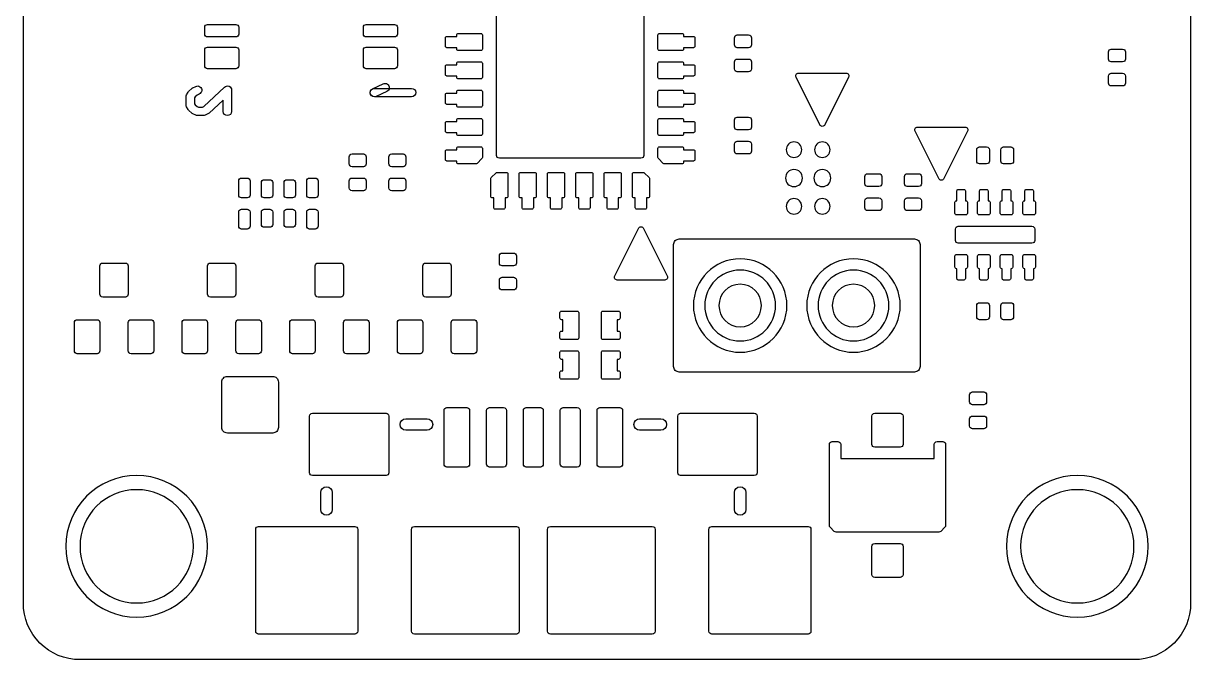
# Model space of a CAD drawing. Extents: x 0 to 20.6, y 0 to 50.
# Drawn here: x 0 to 20.6, y 0 to 11.23 of the extents above; entities that cross this region are included whole.
import ezdxf

# ---------------------------------------------------------------- set-up
doc = ezdxf.new("R2010")
doc.units = 0
for name, color, linetype in [('HOLE_1_6', 7, 'CONTINUOUS'), ('NC_Resist-B', 111, 'CONTINUOUS'), ('NC_Symbol-B', 140, 'CONTINUOUS'), ('OUTLINE', 7, 'CONTINUOUS')]:
    doc.layers.add(name, color=color, linetype=linetype)

msp = doc.modelspace()

# ---------------------------------------------------------------- linework, layer by layer
at = {"layer": 'HOLE_1_6'}
for points in [[(13.025, 6.25, 1), (12.275, 6.25, 1), (13.025, 6.25)], [(15.025, 6.25, 1), (14.275, 6.25, 1), (15.025, 6.25)], [(3, 2, 1), (1, 2, 1), (3, 2)], [(19.6, 2, 1), (17.6, 2, 1), (19.6, 2)]]:
    msp.add_lwpolyline(points, format="xyb", close=True, dxfattribs=at)
at = {"layer": 'NC_Resist-B'}
for points in [[(8.35, 11.4, -0.414214), (8.4, 11.45), (10.9, 11.45, -0.414214), (10.95, 11.4), (10.95, 8.9, -0.414214), (10.9, 8.85), (8.4, 8.85, -0.414214), (8.35, 8.9)], [(3.75, 11.21, -0.414214), (3.8, 11.16), (3.8, 11.04, -0.414214), (3.75, 10.99), (3.25, 10.99, -0.414214), (3.2, 11.04), (3.2, 11.16, -0.414214), (3.25, 11.21)], [(6.55, 11.21, -0.414214), (6.6, 11.16), (6.6, 11.04, -0.414214), (6.55, 10.99), (6.05, 10.99, -0.414214), (6, 11.04), (6, 11.16, -0.414214), (6.05, 11.21)], [(7.675, 10.75, -0.414214), (7.65, 10.775), (7.65, 10.8), (7.475, 10.8, -0.414214), (7.45, 10.825), (7.45, 10.975, -0.414214), (7.475, 11), (7.65, 11), (7.65, 11.025, -0.414214), (7.675, 11.05), (8.075, 11.05, -0.414214), (8.1, 11.025), (8.1, 10.775, -0.414214), (8.075, 10.75)], [(11.625, 11.05, -0.414214), (11.65, 11.025), (11.65, 11), (11.825, 11, -0.414214), (11.85, 10.975), (11.85, 10.825, -0.414214), (11.825, 10.8), (11.65, 10.8), (11.65, 10.775, -0.414214), (11.625, 10.75), (11.225, 10.75, -0.414214), (11.2, 10.775), (11.2, 11.025, -0.414214), (11.225, 11.05)], [(12.6, 10.8, -0.414214), (12.55, 10.85), (12.55, 10.975, -0.414214), (12.6, 11.025), (12.8, 11.025, -0.414214), (12.85, 10.975), (12.85, 10.85, -0.414214), (12.8, 10.8)], [(3.25, 10.43, -0.414214), (3.2, 10.48), (3.2, 10.76, -0.414214), (3.25, 10.81), (3.75, 10.81, -0.414214), (3.8, 10.76), (3.8, 10.48, -0.414214), (3.75, 10.43)], [(6.05, 10.43, -0.414214), (6, 10.48), (6, 10.76, -0.414214), (6.05, 10.81), (6.55, 10.81, -0.414214), (6.6, 10.76), (6.6, 10.48, -0.414214), (6.55, 10.43)], [(19.2, 10.55, -0.414214), (19.15, 10.6), (19.15, 10.725, -0.414214), (19.2, 10.775), (19.4, 10.775, -0.414214), (19.45, 10.725), (19.45, 10.6, -0.414214), (19.4, 10.55)], [(7.675, 10.25, -0.414214), (7.65, 10.275), (7.65, 10.3), (7.475, 10.3, -0.414214), (7.45, 10.325), (7.45, 10.475, -0.414214), (7.475, 10.5), (7.65, 10.5), (7.65, 10.525, -0.414214), (7.675, 10.55), (8.075, 10.55, -0.414214), (8.1, 10.525), (8.1, 10.275, -0.414214), (8.075, 10.25)], [(11.625, 10.55, -0.414214), (11.65, 10.525), (11.65, 10.5), (11.825, 10.5, -0.414214), (11.85, 10.475), (11.85, 10.325, -0.414214), (11.825, 10.3), (11.65, 10.3), (11.65, 10.275, -0.414214), (11.625, 10.25), (11.225, 10.25, -0.414214), (11.2, 10.275), (11.2, 10.525, -0.414214), (11.225, 10.55)], [(12.8, 10.6, -0.414214), (12.85, 10.55), (12.85, 10.425, -0.414214), (12.8, 10.375), (12.6, 10.375, -0.414214), (12.55, 10.425), (12.55, 10.55, -0.414214), (12.6, 10.6)], [(19.4, 10.35, -0.414214), (19.45, 10.3), (19.45, 10.175, -0.414214), (19.4, 10.125), (19.2, 10.125, -0.414214), (19.15, 10.175), (19.15, 10.3, -0.414214), (19.2, 10.35)], [(7.675, 9.75, -0.414214), (7.65, 9.775), (7.65, 9.8), (7.475, 9.8, -0.414214), (7.45, 9.825), (7.45, 9.975, -0.414214), (7.475, 10), (7.65, 10), (7.65, 10.025, -0.414214), (7.675, 10.05), (8.075, 10.05, -0.414214), (8.1, 10.025), (8.1, 9.775, -0.414214), (8.075, 9.75)], [(11.625, 10.05, -0.414214), (11.65, 10.025), (11.65, 10), (11.825, 10, -0.414214), (11.85, 9.975), (11.85, 9.825, -0.414214), (11.825, 9.8), (11.65, 9.8), (11.65, 9.775, -0.414214), (11.625, 9.75), (11.225, 9.75, -0.414214), (11.2, 9.775), (11.2, 10.025, -0.414214), (11.225, 10.05)], [(7.675, 9.25, -0.414214), (7.65, 9.275), (7.65, 9.3), (7.475, 9.3, -0.414214), (7.45, 9.325), (7.45, 9.475, -0.414214), (7.475, 9.5), (7.65, 9.5), (7.65, 9.525, -0.414214), (7.675, 9.55), (8.075, 9.55, -0.414214), (8.1, 9.525), (8.1, 9.275, -0.414214), (8.075, 9.25)], [(11.625, 9.55, -0.414214), (11.65, 9.525), (11.65, 9.5), (11.825, 9.5, -0.414214), (11.85, 9.475), (11.85, 9.325, -0.414214), (11.825, 9.3), (11.65, 9.3), (11.65, 9.275, -0.414214), (11.625, 9.25), (11.225, 9.25, -0.414214), (11.2, 9.275), (11.2, 9.525, -0.414214), (11.225, 9.55)], [(12.6, 9.35, -0.414214), (12.55, 9.4), (12.55, 9.525, -0.414214), (12.6, 9.575), (12.8, 9.575, -0.414214), (12.85, 9.525), (12.85, 9.4, -0.414214), (12.8, 9.35)], [(12.8, 9.15, -0.414214), (12.85, 9.1), (12.85, 8.975, -0.414214), (12.8, 8.925), (12.6, 8.925, -0.414214), (12.55, 8.975), (12.55, 9.1, -0.414214), (12.6, 9.15)], [(13.6, 8.8625, 1), (13.6, 9.1375, 1), (13.6, 8.8625)], [(13.9625, 9, 1), (14.2375, 9, 1), (13.9625, 9)], [(5.8, 8.7, -0.414214), (5.75, 8.75), (5.75, 8.875, -0.414214), (5.8, 8.925), (6, 8.925, -0.414214), (6.05, 8.875), (6.05, 8.75, -0.414214), (6, 8.7)], [(6.5, 8.7, -0.414214), (6.45, 8.75), (6.45, 8.875, -0.414214), (6.5, 8.925), (6.7, 8.925, -0.414214), (6.75, 8.875), (6.75, 8.75, -0.414214), (6.7, 8.7)], [(8.00732, 8.75732, -0.198927), (7.98964, 8.75), (7.675, 8.75, -0.414214), (7.65, 8.775), (7.65, 8.8), (7.475, 8.8, -0.414214), (7.45, 8.825), (7.45, 8.975, -0.414214), (7.475, 9), (7.65, 9), (7.65, 9.025, -0.414214), (7.675, 9.05), (8.075, 9.05, -0.414214), (8.1, 9.025), (8.1, 8.86036, -0.198927), (8.09268, 8.84268)], [(11.2, 9.025, -0.414214), (11.225, 9.05), (11.625, 9.05, -0.414214), (11.65, 9.025), (11.65, 9), (11.825, 9, -0.414214), (11.85, 8.975), (11.85, 8.825, -0.414214), (11.825, 8.8), (11.65, 8.8), (11.65, 8.775, -0.414214), (11.625, 8.75), (11.31036, 8.75, -0.198927), (11.29268, 8.75732), (11.20732, 8.84268, -0.198927), (11.2, 8.86036)], [(17.05, 8.8, -0.414214), (17, 8.75), (16.875, 8.75, -0.414214), (16.825, 8.8), (16.825, 9, -0.414214), (16.875, 9.05), (17, 9.05, -0.414214), (17.05, 9)], [(17.25, 9, -0.414214), (17.3, 9.05), (17.425, 9.05, -0.414214), (17.475, 9), (17.475, 8.8, -0.414214), (17.425, 8.75), (17.3, 8.75, -0.414214), (17.25, 8.8)], [(3.8, 8.45, -0.414214), (3.85, 8.5), (3.95, 8.5, -0.414214), (4, 8.45), (4, 8.2, -0.414214), (3.95, 8.15), (3.85, 8.15, -0.414214), (3.8, 8.2)], [(4.2, 8.42, -0.414214), (4.25, 8.47), (4.35, 8.47, -0.414214), (4.4, 8.42), (4.4, 8.2, -0.414214), (4.35, 8.15), (4.25, 8.15, -0.414214), (4.2, 8.2)], [(4.6, 8.42, -0.414214), (4.65, 8.47), (4.75, 8.47, -0.414214), (4.8, 8.42), (4.8, 8.2, -0.414214), (4.75, 8.15), (4.65, 8.15, -0.414214), (4.6, 8.2)], [(5, 8.45, -0.414214), (5.05, 8.5), (5.15, 8.5, -0.414214), (5.2, 8.45), (5.2, 8.2, -0.414214), (5.15, 8.15), (5.05, 8.15, -0.414214), (5, 8.2)], [(6, 8.5, -0.414214), (6.05, 8.45), (6.05, 8.325, -0.414214), (6, 8.275), (5.8, 8.275, -0.414214), (5.75, 8.325), (5.75, 8.45, -0.414214), (5.8, 8.5)], [(6.7, 8.5, -0.414214), (6.75, 8.45), (6.75, 8.325, -0.414214), (6.7, 8.275), (6.5, 8.275, -0.414214), (6.45, 8.325), (6.45, 8.45, -0.414214), (6.5, 8.5)], [(8.525, 8.6, -0.414214), (8.55, 8.575), (8.55, 8.175, -0.414214), (8.525, 8.15), (8.5, 8.15), (8.5, 7.975, -0.414214), (8.475, 7.95), (8.325, 7.95, -0.414214), (8.3, 7.975), (8.3, 8.15), (8.275, 8.15, -0.414214), (8.25, 8.175), (8.25, 8.48964, -0.198927), (8.25732, 8.50732), (8.34268, 8.59268, -0.198927), (8.36036, 8.6)], [(9.05, 8.175, -0.414214), (9.025, 8.15), (9, 8.15), (9, 7.975, -0.414214), (8.975, 7.95), (8.825, 7.95, -0.414214), (8.8, 7.975), (8.8, 8.15), (8.775, 8.15, -0.414214), (8.75, 8.175), (8.75, 8.575, -0.414214), (8.775, 8.6), (9.025, 8.6, -0.414214), (9.05, 8.575)], [(9.55, 8.175, -0.414214), (9.525, 8.15), (9.5, 8.15), (9.5, 7.975, -0.414214), (9.475, 7.95), (9.325, 7.95, -0.414214), (9.3, 7.975), (9.3, 8.15), (9.275, 8.15, -0.414214), (9.25, 8.175), (9.25, 8.575, -0.414214), (9.275, 8.6), (9.525, 8.6, -0.414214), (9.55, 8.575)], [(10.05, 8.175, -0.414214), (10.025, 8.15), (10, 8.15), (10, 7.975, -0.414214), (9.975, 7.95), (9.825, 7.95, -0.414214), (9.8, 7.975), (9.8, 8.15), (9.775, 8.15, -0.414214), (9.75, 8.175), (9.75, 8.575, -0.414214), (9.775, 8.6), (10.025, 8.6, -0.414214), (10.05, 8.575)], [(10.55, 8.175, -0.414214), (10.525, 8.15), (10.5, 8.15), (10.5, 7.975, -0.414214), (10.475, 7.95), (10.325, 7.95, -0.414214), (10.3, 7.975), (10.3, 8.15), (10.275, 8.15, -0.414214), (10.25, 8.175), (10.25, 8.575, -0.414214), (10.275, 8.6), (10.525, 8.6, -0.414214), (10.55, 8.575)], [(11.04268, 8.50732, -0.198927), (11.05, 8.48964), (11.05, 8.175, -0.414214), (11.025, 8.15), (11, 8.15), (11, 7.975, -0.414214), (10.975, 7.95), (10.825, 7.95, -0.414214), (10.8, 7.975), (10.8, 8.15), (10.775, 8.15, -0.414214), (10.75, 8.175), (10.75, 8.575, -0.414214), (10.775, 8.6), (10.93964, 8.6, -0.198927), (10.95732, 8.59268)], [(13.6, 8.65, 1), (13.6, 8.35, 1), (13.6, 8.65)], [(14.1, 8.65, 1), (14.1, 8.35, 1), (14.1, 8.65)], [(14.9, 8.35, -0.414214), (14.85, 8.4), (14.85, 8.525, -0.414214), (14.9, 8.575), (15.1, 8.575, -0.414214), (15.15, 8.525), (15.15, 8.4, -0.414214), (15.1, 8.35)], [(15.6, 8.35, -0.414214), (15.55, 8.4), (15.55, 8.525, -0.414214), (15.6, 8.575), (15.8, 8.575, -0.414214), (15.85, 8.525), (15.85, 8.4, -0.414214), (15.8, 8.35)], [(16.475, 8.1), (16.475, 8.275, -0.414214), (16.5, 8.3), (16.6, 8.3, -0.414214), (16.625, 8.275), (16.625, 8.1), (16.635, 8.1, -0.414214), (16.66, 8.075), (16.66, 7.875, -0.414214), (16.635, 7.85), (16.465, 7.85, -0.414214), (16.44, 7.875), (16.44, 8.075, -0.414214), (16.465, 8.1)], [(16.875, 8.1), (16.875, 8.275, -0.414214), (16.9, 8.3), (17, 8.3, -0.414214), (17.025, 8.275), (17.025, 8.1), (17.035, 8.1, -0.414214), (17.06, 8.075), (17.06, 7.875, -0.414214), (17.035, 7.85), (16.865, 7.85, -0.414214), (16.84, 7.875), (16.84, 8.075, -0.414214), (16.865, 8.1)], [(17.275, 8.1), (17.275, 8.275, -0.414214), (17.3, 8.3), (17.4, 8.3, -0.414214), (17.425, 8.275), (17.425, 8.1), (17.435, 8.1, -0.414214), (17.46, 8.075), (17.46, 7.875, -0.414214), (17.435, 7.85), (17.265, 7.85, -0.414214), (17.24, 7.875), (17.24, 8.075, -0.414214), (17.265, 8.1)], [(17.675, 8.1), (17.675, 8.275, -0.414214), (17.7, 8.3), (17.8, 8.3, -0.414214), (17.825, 8.275), (17.825, 8.1), (17.835, 8.1, -0.414214), (17.86, 8.075), (17.86, 7.875, -0.414214), (17.835, 7.85), (17.665, 7.85, -0.414214), (17.64, 7.875), (17.64, 8.075, -0.414214), (17.665, 8.1)], [(13.7375, 8, 1), (13.4625, 8, 1), (13.7375, 8)], [(14.1, 8.1375, 1), (14.1, 7.8625, 1), (14.1, 8.1375)], [(15.1, 8.15, -0.414214), (15.15, 8.1), (15.15, 7.975, -0.414214), (15.1, 7.925), (14.9, 7.925, -0.414214), (14.85, 7.975), (14.85, 8.1, -0.414214), (14.9, 8.15)], [(15.8, 8.15, -0.414214), (15.85, 8.1), (15.85, 7.975, -0.414214), (15.8, 7.925), (15.6, 7.925, -0.414214), (15.55, 7.975), (15.55, 8.1, -0.414214), (15.6, 8.15)], [(3.8, 7.9, -0.414214), (3.85, 7.95), (3.95, 7.95, -0.414214), (4, 7.9), (4, 7.65, -0.414214), (3.95, 7.6), (3.85, 7.6, -0.414214), (3.8, 7.65)], [(4.4, 7.68, -0.414214), (4.35, 7.63), (4.25, 7.63, -0.414214), (4.2, 7.68), (4.2, 7.9, -0.414214), (4.25, 7.95), (4.35, 7.95, -0.414214), (4.4, 7.9)], [(4.8, 7.68, -0.414214), (4.75, 7.63), (4.65, 7.63, -0.414214), (4.6, 7.68), (4.6, 7.9, -0.414214), (4.65, 7.95), (4.75, 7.95, -0.414214), (4.8, 7.9)], [(5, 7.9, -0.414214), (5.05, 7.95), (5.15, 7.95, -0.414214), (5.2, 7.9), (5.2, 7.65, -0.414214), (5.15, 7.6), (5.05, 7.6, -0.414214), (5, 7.65)], [(16.5, 7.35, -0.414214), (16.45, 7.4), (16.45, 7.6, -0.414214), (16.5, 7.65), (17.8, 7.65, -0.414214), (17.85, 7.6), (17.85, 7.4, -0.414214), (17.8, 7.35)], [(8.45, 6.95, -0.414214), (8.4, 7), (8.4, 7.125, -0.414214), (8.45, 7.175), (8.65, 7.175, -0.414214), (8.7, 7.125), (8.7, 7, -0.414214), (8.65, 6.95)], [(16.625, 6.9), (16.625, 6.725, -0.414214), (16.6, 6.7), (16.5, 6.7, -0.414214), (16.475, 6.725), (16.475, 6.9), (16.465, 6.9, -0.414214), (16.44, 6.925), (16.44, 7.125, -0.414214), (16.465, 7.15), (16.635, 7.15, -0.414214), (16.66, 7.125), (16.66, 6.925, -0.414214), (16.635, 6.9)], [(17.025, 6.9), (17.025, 6.725, -0.414214), (17, 6.7), (16.9, 6.7, -0.414214), (16.875, 6.725), (16.875, 6.9), (16.865, 6.9, -0.414214), (16.84, 6.925), (16.84, 7.125, -0.414214), (16.865, 7.15), (17.035, 7.15, -0.414214), (17.06, 7.125), (17.06, 6.925, -0.414214), (17.035, 6.9)], [(17.425, 6.9), (17.425, 6.725, -0.414214), (17.4, 6.7), (17.3, 6.7, -0.414214), (17.275, 6.725), (17.275, 6.9), (17.265, 6.9, -0.414214), (17.24, 6.925), (17.24, 7.125, -0.414214), (17.265, 7.15), (17.435, 7.15, -0.414214), (17.46, 7.125), (17.46, 6.925, -0.414214), (17.435, 6.9)], [(17.825, 6.9), (17.825, 6.725, -0.414214), (17.8, 6.7), (17.7, 6.7, -0.414214), (17.675, 6.725), (17.675, 6.9), (17.665, 6.9, -0.414214), (17.64, 6.925), (17.64, 7.125, -0.414214), (17.665, 7.15), (17.835, 7.15, -0.414214), (17.86, 7.125), (17.86, 6.925, -0.414214), (17.835, 6.9)], [(1.35, 6.95, -0.414214), (1.4, 7), (1.8, 7, -0.414214), (1.85, 6.95), (1.85, 6.45, -0.414214), (1.8, 6.4), (1.4, 6.4, -0.414214), (1.35, 6.45)], [(3.25, 6.95, -0.414214), (3.3, 7), (3.7, 7, -0.414214), (3.75, 6.95), (3.75, 6.45, -0.414214), (3.7, 6.4), (3.3, 6.4, -0.414214), (3.25, 6.45)], [(5.15, 6.95, -0.414214), (5.2, 7), (5.6, 7, -0.414214), (5.65, 6.95), (5.65, 6.45, -0.414214), (5.6, 6.4), (5.2, 6.4, -0.414214), (5.15, 6.45)], [(7.05, 6.95, -0.414214), (7.1, 7), (7.5, 7, -0.414214), (7.55, 6.95), (7.55, 6.45, -0.414214), (7.5, 6.4), (7.1, 6.4, -0.414214), (7.05, 6.45)], [(12.025, 6.25, 1), (13.275, 6.25, 1), (12.025, 6.25)], [(14.025, 6.25, 1), (15.275, 6.25, 1), (14.025, 6.25)], [(8.65, 6.75, -0.414214), (8.7, 6.7), (8.7, 6.575, -0.414214), (8.65, 6.525), (8.45, 6.525, -0.414214), (8.4, 6.575), (8.4, 6.7, -0.414214), (8.45, 6.75)], [(17.05, 6.05, -0.414214), (17, 6), (16.875, 6, -0.414214), (16.825, 6.05), (16.825, 6.25, -0.414214), (16.875, 6.3), (17, 6.3, -0.414214), (17.05, 6.25)], [(17.25, 6.25, -0.414214), (17.3, 6.3), (17.425, 6.3, -0.414214), (17.475, 6.25), (17.475, 6.05, -0.414214), (17.425, 6), (17.3, 6, -0.414214), (17.25, 6.05)], [(0.9, 5.95, -0.414214), (0.95, 6), (1.3, 6, -0.414214), (1.35, 5.95), (1.35, 5.45, -0.414214), (1.3, 5.4), (0.95, 5.4, -0.414214), (0.9, 5.45)], [(2.3, 5.45, -0.414214), (2.25, 5.4), (1.9, 5.4, -0.414214), (1.85, 5.45), (1.85, 5.95, -0.414214), (1.9, 6), (2.25, 6, -0.414214), (2.3, 5.95)], [(2.8, 5.95, -0.414214), (2.85, 6), (3.2, 6, -0.414214), (3.25, 5.95), (3.25, 5.45, -0.414214), (3.2, 5.4), (2.85, 5.4, -0.414214), (2.8, 5.45)], [(4.2, 5.45, -0.414214), (4.15, 5.4), (3.8, 5.4, -0.414214), (3.75, 5.45), (3.75, 5.95, -0.414214), (3.8, 6), (4.15, 6, -0.414214), (4.2, 5.95)], [(4.7, 5.95, -0.414214), (4.75, 6), (5.1, 6, -0.414214), (5.15, 5.95), (5.15, 5.45, -0.414214), (5.1, 5.4), (4.75, 5.4, -0.414214), (4.7, 5.45)], [(6.1, 5.45, -0.414214), (6.05, 5.4), (5.7, 5.4, -0.414214), (5.65, 5.45), (5.65, 5.95, -0.414214), (5.7, 6), (6.05, 6, -0.414214), (6.1, 5.95)], [(6.6, 5.95, -0.414214), (6.65, 6), (7, 6, -0.414214), (7.05, 5.95), (7.05, 5.45, -0.414214), (7, 5.4), (6.65, 5.4, -0.414214), (6.6, 5.45)], [(8, 5.45, -0.414214), (7.95, 5.4), (7.6, 5.4, -0.414214), (7.55, 5.45), (7.55, 5.95, -0.414214), (7.6, 6), (7.95, 6, -0.414214), (8, 5.95)], [(9.47, 5.775, -0.414214), (9.495, 5.8), (9.52, 5.8), (9.52, 6), (9.495, 6, -0.414214), (9.47, 6.025), (9.47, 6.125, -0.414214), (9.495, 6.15), (9.775, 6.15, -0.414214), (9.8, 6.125), (9.8, 5.675, -0.414214), (9.775, 5.65), (9.495, 5.65, -0.414214), (9.47, 5.675)], [(10.53, 6.025, -0.414214), (10.505, 6), (10.48, 6), (10.48, 5.8), (10.505, 5.8, -0.414214), (10.53, 5.775), (10.53, 5.675, -0.414214), (10.505, 5.65), (10.225, 5.65, -0.414214), (10.2, 5.675), (10.2, 6.125, -0.414214), (10.225, 6.15), (10.505, 6.15, -0.414214), (10.53, 6.125)], [(9.47, 5.075, -0.414214), (9.495, 5.1), (9.52, 5.1), (9.52, 5.3), (9.495, 5.3, -0.414214), (9.47, 5.325), (9.47, 5.425, -0.414214), (9.495, 5.45), (9.775, 5.45, -0.414214), (9.8, 5.425), (9.8, 4.975, -0.414214), (9.775, 4.95), (9.495, 4.95, -0.414214), (9.47, 4.975)], [(10.53, 5.325, -0.414214), (10.505, 5.3), (10.48, 5.3), (10.48, 5.1), (10.505, 5.1, -0.414214), (10.53, 5.075), (10.53, 4.975, -0.414214), (10.505, 4.95), (10.225, 4.95, -0.414214), (10.2, 4.975), (10.2, 5.425, -0.414214), (10.225, 5.45), (10.505, 5.45, -0.414214), (10.53, 5.425)], [(4.5, 4.1, -0.414214), (4.4, 4), (3.6, 4, -0.414214), (3.5, 4.1), (3.5, 4.9, -0.414214), (3.6, 5), (4.4, 5, -0.414214), (4.5, 4.9)], [(16.75, 4.5, -0.414214), (16.7, 4.55), (16.7, 4.675, -0.414214), (16.75, 4.725), (16.95, 4.725, -0.414214), (17, 4.675), (17, 4.55, -0.414214), (16.95, 4.5)], [(6.4, 4.35, -0.414214), (6.45, 4.3), (6.45, 3.3, -0.414214), (6.4, 3.25), (5.1, 3.25, -0.414214), (5.05, 3.3), (5.05, 4.3, -0.414214), (5.1, 4.35)], [(7.425, 4.4, -0.414214), (7.475, 4.45), (7.825, 4.45, -0.414214), (7.875, 4.4), (7.875, 3.45, -0.414214), (7.825, 3.4), (7.475, 3.4, -0.414214), (7.425, 3.45)], [(8.175, 4.4, -0.414214), (8.225, 4.45), (8.475, 4.45, -0.414214), (8.525, 4.4), (8.525, 3.45, -0.414214), (8.475, 3.4), (8.225, 3.4, -0.414214), (8.175, 3.45)], [(8.825, 4.4, -0.414214), (8.875, 4.45), (9.125, 4.45, -0.414214), (9.175, 4.4), (9.175, 3.45, -0.414214), (9.125, 3.4), (8.875, 3.4, -0.414214), (8.825, 3.45)], [(9.475, 4.4, -0.414214), (9.525, 4.45), (9.775, 4.45, -0.414214), (9.825, 4.4), (9.825, 3.45, -0.414214), (9.775, 3.4), (9.525, 3.4, -0.414214), (9.475, 3.45)], [(10.125, 4.4, -0.414214), (10.175, 4.45), (10.525, 4.45, -0.414214), (10.575, 4.4), (10.575, 3.45, -0.414214), (10.525, 3.4), (10.175, 3.4, -0.414214), (10.125, 3.45)], [(11.6, 3.25, -0.414214), (11.55, 3.3), (11.55, 4.3, -0.414214), (11.6, 4.35), (12.9, 4.35, -0.414214), (12.95, 4.3), (12.95, 3.3, -0.414214), (12.9, 3.25)], [(15.525, 3.8, -0.414214), (15.475, 3.75), (15.025, 3.75, -0.414214), (14.975, 3.8), (14.975, 4.3, -0.414214), (15.025, 4.35), (15.475, 4.35, -0.414214), (15.525, 4.3)], [(16.95, 4.3, -0.414214), (17, 4.25), (17, 4.125, -0.414214), (16.95, 4.075), (16.75, 4.075, -0.414214), (16.7, 4.125), (16.7, 4.25, -0.414214), (16.75, 4.3)], [(3.25, 2, 1), (0.75, 2, 1), (3.25, 2)], [(19.85, 2, 1), (17.35, 2, 1), (19.85, 2)], [(4.1, 2.3, -0.414214), (4.15, 2.35), (5.85, 2.35, -0.414214), (5.9, 2.3), (5.9, 0.5, -0.414214), (5.85, 0.45), (4.15, 0.45, -0.414214), (4.1, 0.5)], [(6.85, 2.3, -0.414214), (6.9, 2.35), (8.7, 2.35, -0.414214), (8.75, 2.3), (8.75, 0.5, -0.414214), (8.7, 0.45), (6.9, 0.45, -0.414214), (6.85, 0.5)], [(9.25, 2.3, -0.414214), (9.3, 2.35), (11.1, 2.35, -0.414214), (11.15, 2.3), (11.15, 0.5, -0.414214), (11.1, 0.45), (9.3, 0.45, -0.414214), (9.25, 0.5)], [(12.1, 2.3, -0.414214), (12.15, 2.35), (13.85, 2.35, -0.414214), (13.9, 2.3), (13.9, 0.5, -0.414214), (13.85, 0.45), (12.15, 0.45, -0.414214), (12.1, 0.5)], [(15.525, 1.5, -0.414214), (15.475, 1.45), (15.025, 1.45, -0.414214), (14.975, 1.5), (14.975, 2, -0.414214), (15.025, 2.05), (15.475, 2.05, -0.414214), (15.525, 2)]]:
    msp.add_lwpolyline(points, format="xyb", close=True, dxfattribs=at)
at = {"layer": 'NC_Symbol-B'}
for points in [[(13.63618, 10.27764, -0.55752), (13.6809, 10.35), (14.5191, 10.35, -0.55752), (14.56382, 10.27764), (14.14472, 9.43944, -0.617992), (14.05528, 9.43944)], [(3.04229, 10.11816, -1), (3.10487, 9.98184), (3.06465, 9.96338), (3.0316, 9.93304), (3.02123, 9.91402), (3.02123, 9.81196), (3.0316, 9.79293), (3.06465, 9.76259), (3.08997, 9.75097), (3.15908, 9.75097), (3.18402, 9.76241), (3.54867, 10.10468, -0.656791), (3.675, 10.05), (3.675, 9.67597, -1), (3.525, 9.67597), (3.525, 9.87674), (3.27775, 9.64467, -0.081082), (3.2577, 9.63118), (3.20675, 9.6078, -0.107967), (3.17547, 9.60097), (3.07358, 9.60097, -0.108008), (3.04229, 9.60781), (2.99135, 9.63119, -0.078189), (2.97193, 9.64409), (2.92099, 9.69084, -0.082555), (2.90584, 9.71022), (2.88037, 9.75698, -0.125359), (2.87123, 9.79286), (2.87123, 9.93312, -0.125359), (2.88037, 9.969), (2.90584, 10.01575, -0.082555), (2.92099, 10.03513), (2.97193, 10.08188, -0.078189), (2.99135, 10.09478)], [(6.35116, 10.16335, -1), (6.41488, 10.02755), (6.22809, 9.93989, -1), (6.16437, 10.07569)], [(6.19623, 9.93279, -1), (6.19623, 10.08279), (6.85, 10.08279, -1), (6.85, 9.93279)], [(15.73618, 9.32764, -0.55752), (15.7809, 9.4), (16.6191, 9.4, -0.55752), (16.66382, 9.32764), (16.24472, 8.48944, -0.617992), (16.15528, 8.48944)], [(11.36382, 6.77236, -0.55752), (11.3191, 6.7), (10.4809, 6.7, -0.55752), (10.43618, 6.77236), (10.85528, 7.61056, -0.617992), (10.94472, 7.61056)], [(15.725, 7.425, -0.414214), (15.825, 7.325), (15.825, 5.175, -0.414214), (15.725, 5.075), (11.575, 5.075, -0.414214), (11.475, 5.175), (11.475, 7.325, -0.414214), (11.575, 7.425)], [(11.825, 6.25, 1), (13.475, 6.25, 1), (11.825, 6.25)], [(13.825, 6.25, 1), (15.475, 6.25, 1), (13.825, 6.25)], [(6.75, 4.05, -1), (6.75, 4.25), (7.125, 4.25, -1), (7.125, 4.05)], [(11.25, 4.25, -1), (11.25, 4.05), (10.875, 4.05, -1), (10.875, 4.25)], [(14.425, 3.55), (16.075, 3.55), (16.075, 3.8, -0.414214), (16.125, 3.85), (16.225, 3.85, -0.414214), (16.275, 3.8), (16.275, 2.37071, -0.198875), (16.26036, 2.33536), (16.18964, 2.26464, -0.198875), (16.15429, 2.25), (14.34571, 2.25, -0.198875), (14.31036, 2.26464), (14.23964, 2.33536, -0.198875), (14.225, 2.37071), (14.225, 3.8, -0.414214), (14.275, 3.85), (14.375, 3.85, -0.414214), (14.425, 3.8)], [(5.25, 2.95, -1), (5.45, 2.95), (5.45, 2.65, -1), (5.25, 2.65)], [(12.75, 2.65, -1), (12.55, 2.65), (12.55, 2.95, -1), (12.75, 2.95)]]:
    msp.add_lwpolyline(points, format="xyb", close=True, dxfattribs=at)
at = {"layer": 'OUTLINE'}
msp.add_lwpolyline([(0, 49, -0.414214), (1, 50), (19.6, 50, -0.414214), (20.6, 49), (20.6, 1, -0.414214), (19.6, 0), (1, 0, -0.414214), (0, 1)], format="xyb", close=True, dxfattribs=at)

doc.saveas('drawing.dxf')
